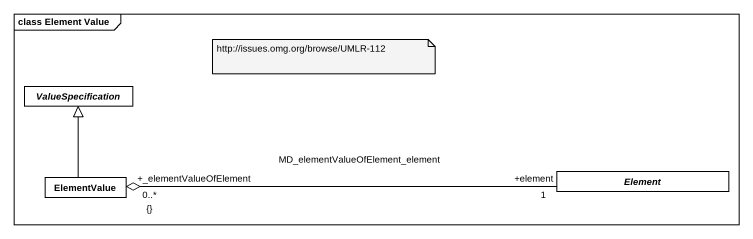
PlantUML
@startuml
mainframe class Element Value
hide circle
hide empty members
abstract class ValueSpecification #FFFFFF
class ElementValue #FFFFFF
abstract class Element #FFFFFF
ElementValue -up-|> ValueSpecification
ElementValue "+_elementValueOfElement\n0..*\n{}" o-right- "+element\n1" Element : MD_elementValueOfElement_element
note as N1
  http://issues.omg.org/browse/UMLR-112
end note
@enduml
